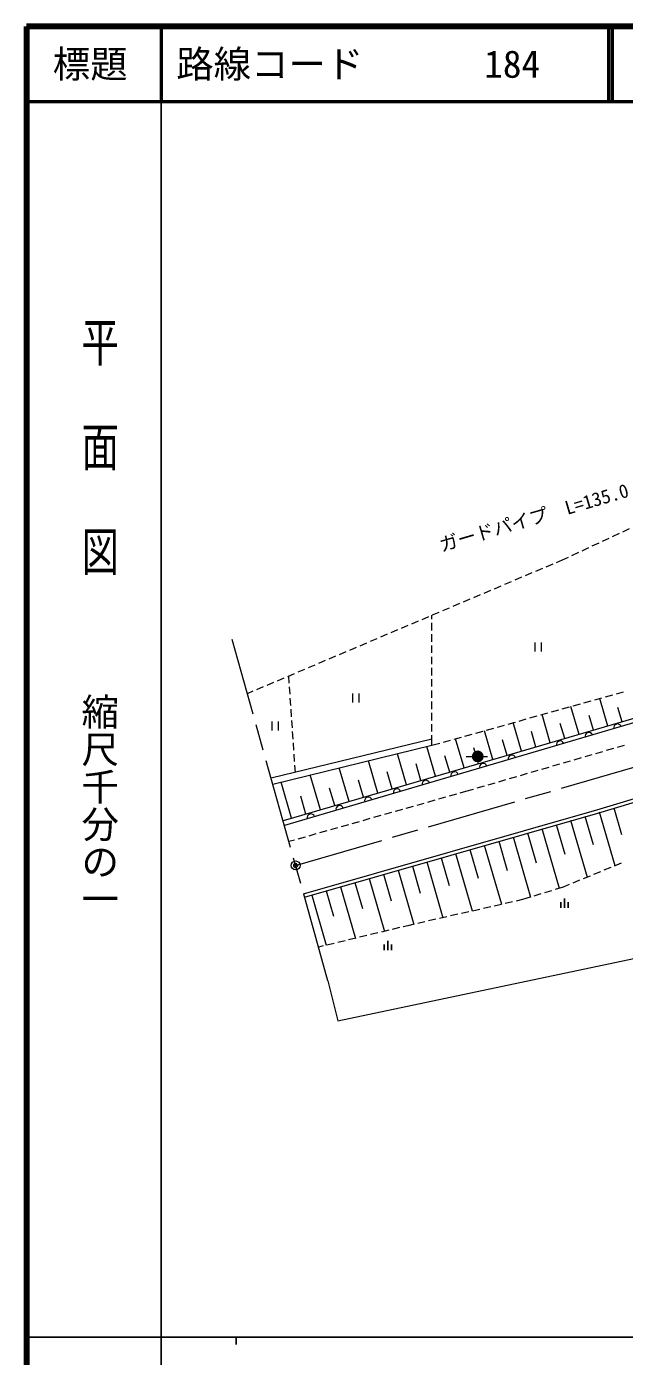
# Model space of a CAD drawing. Units: millimetres, scale not verified. Extents: x 40000 to 680000, y 20000 to 380000.
# Drawn here: x 40000 to 119878, y 202409 to 380000 of the extents above; entities that cross this region are included whole.
import ezdxf
from ezdxf.enums import TextEntityAlignment as Align

# ---------------------------------------------------------------- set-up
doc = ezdxf.new("R2010")
doc.units = ezdxf.units.MM
doc.header["$LTSCALE"] = 1000
doc.header["$PDMODE"] = 32
doc.header["$PDSIZE"] = 500
doc.linetypes.add('CHAIN', pattern=[18.5, 12, -1.5, 3.5, -1.5])
for name, color, linetype, lineweight in [('M-BGD', 7, 'Continuous', 13), ('M-BMK', 2, 'CHAIN', 13), ('M-BMK-SRVR', 3, 'Continuous', 13), ('M-STR-HTXT', 7, 'Continuous', 13), ('M-TTL', 2, 'Continuous', 140), ('M-TTL-BAND', 7, 'Continuous', 25), ('M-TTL-LINE', 7, 'Continuous', 50)]:
    doc.layers.add(name, color=color, linetype=linetype, lineweight=lineweight)
doc.layers.add('M-OTRS', color=6, linetype='Continuous')
doc.layers.add('M-TTL-TXT', color=7, linetype='Continuous')
doc.styles.add('@ＭＳ ゴシック', font='')
doc.styles.add('ＭＳ ゴシック', font='')
doc.styles.get('@ＭＳ ゴシック').set_extended_font_data('@MS Gothic')
doc.styles.get('ＭＳ ゴシック').set_extended_font_data('MS Gothic')

msp = doc.modelspace()

# ---------------------------------------------------------------- hatches: boundary and pattern name
at = {"layer": 'M-BGD'}
msp.add_hatch(color=256, dxfattribs=at).paths.add_polyline_path([(100956, 282472, 0.97359), (99601, 282639, 0.01338), (99596, 282603, 0.41421), (100211, 281858, 0.41421)])

# ---------------------------------------------------------------- linework, layer by layer
for p, q in [((119658, 312540), (120565, 312962)), ((115578, 310642), (116485, 311064)), ((116938, 311275), (117845, 311697)), ((118298, 311908), (119205, 312329)), ((111585, 308784), (112405, 309166)), ((112858, 309377), (113765, 309799)), ((114218, 310009), (115125, 310431)), ((108035, 307279), (108955, 307669)), ((109416, 307865), (110336, 308255)), ((110797, 308450), (111585, 308784)), ((103892, 305522), (104812, 305913)), ((105273, 306108), (106193, 306498)), ((106654, 306693), (107574, 307084)), ((99749, 303766), (100669, 304156)), ((101130, 304351), (102050, 304742)), ((102511, 304937), (103431, 305327)), ((95606, 302009), (96526, 302399)), ((96987, 302594), (97907, 302985)), ((98368, 303180), (99288, 303570)), ((91463, 300252), (92383, 300643)), ((92844, 300838), (93764, 301228)), ((94133, 300853), (94133, 301384)), ((94133, 299353), (94133, 300353)), ((94225, 301423), (95145, 301814)), ((87320, 298496), (88240, 298886)), ((88701, 299081), (89621, 299472)), ((90082, 299667), (91002, 300057)), ((94133, 297853), (94133, 298853)), ((83177, 296739), (84098, 297129)), ((84558, 297324), (85479, 297715)), ((85939, 297910), (86860, 298300)), ((94133, 296353), (94133, 297353)), ((107889, 297753), (107889, 296553)), ((108789, 296553), (108789, 297753)), ((79034, 294982), (79955, 295373)), ((80415, 295568), (81336, 295958)), ((81796, 296153), (82717, 296544)), ((94133, 294853), (94133, 295853)), ((73510, 292640), (74431, 293030)), ((74891, 293226), (75812, 293616)), ((75094, 292328), (75028, 293283)), ((76272, 293811), (77193, 294201)), ((77653, 294397), (78574, 294787)), ((94133, 293353), (94133, 294353)), ((69499, 290939), (70288, 291274)), ((70748, 291469), (71669, 291859)), ((72129, 292054), (73050, 292445)), ((75197, 290832), (75128, 291830)), ((94133, 291853), (94133, 292853)), ((94133, 290353), (94133, 291353)), ((75301, 289336), (75232, 290333)), ((83552, 290936), (83552, 289736)), ((84452, 289736), (84452, 290936)), ((94133, 288853), (94133, 289853)), ((113025, 289278), (113988, 289546)), ((114470, 289680), (115433, 289949)), ((115915, 290083), (116878, 290352)), ((117656, 286589), (116584, 290270)), ((117360, 290486), (118323, 290754)), ((118805, 290889), (119768, 291157)), ((75405, 287839), (75336, 288837)), ((94133, 287353), (94133, 288353)), ((107245, 287667), (108209, 287935)), ((108690, 288069), (109654, 288338)), ((109975, 284351), (108877, 288121)), ((110135, 288472), (111099, 288741)), ((111580, 288875), (112543, 289143)), ((113815, 285470), (112730, 289195)), ((115736, 286030), (115163, 287997)), ((119576, 287149), (119015, 289074)), ((72747, 287200), (72747, 286000)), ((73647, 286000), (73647, 287200)), ((75508, 286343), (75439, 287340)), ((94133, 285853), (94133, 286853)), ((102294, 282114), (101170, 285973)), ((101466, 286055), (102429, 286324)), ((102911, 286458), (103874, 286727)), ((104356, 286861), (105319, 287130)), ((106135, 283233), (105023, 287047)), ((105801, 287264), (106764, 287532)), ((111895, 284911), (111310, 286920)), ((75612, 284846), (75543, 285844)), ((75716, 283350), (75647, 284348)), ((94133, 284822), (94133, 285353)), ((94162, 284020), (95205, 284310)), ((95686, 284444), (96649, 284713)), ((97131, 284847), (98094, 285116)), ((98454, 280995), (97317, 284899)), ((98576, 285250), (99539, 285518)), ((100021, 285653), (100984, 285921)), ((104215, 282673), (103605, 284767)), ((108055, 283792), (107457, 285843)), ((75819, 281854), (75750, 282851)), ((90773, 278757), (89566, 282902)), ((94614, 279876), (93457, 283848)), ((96534, 280436), (95900, 282613)), ((99598, 282460), (98735, 282475)), ((100374, 281554), (99752, 283690)), ((100959, 282521), (101576, 282529)), ((115529, 282749), (114569, 282469)), ((116969, 283168), (116009, 282888)), ((118409, 283587), (117449, 283307)), ((119850, 284006), (118890, 283727)), ((75920, 280400), (75854, 281355)), ((83093, 276520), (81785, 281009)), ((86933, 277639), (85675, 281955)), ((92694, 279317), (92047, 281536)), ((108328, 280652), (107368, 280373)), ((109768, 281072), (108808, 280792)), ((111208, 281491), (110248, 281211)), ((112649, 281910), (111688, 281631)), ((114089, 282329), (113129, 282050)), ((75412, 274282), (74004, 279116)), ((79252, 275401), (77894, 280063)), ((85013, 277079), (84342, 279383)), ((88853, 278198), (88194, 280459)), ((102567, 278976), (101607, 278696)), ((104007, 279395), (103047, 279115)), ((105447, 279814), (104487, 279535)), ((106888, 280233), (105927, 279954)), ((77332, 274841), (76637, 277229)), ((81173, 275960), (80489, 278306)), ((95983, 277081), (95021, 276809)), ((97427, 277489), (96465, 277217)), ((98632, 277830), (97908, 277625)), ((99686, 278137), (98632, 277830)), ((101127, 278556), (100167, 278277)), ((90210, 275447), (89248, 275175)), ((91654, 275855), (90691, 275583)), ((93097, 276264), (92135, 275992)), ((94540, 276672), (93578, 276400)), ((118446, 275686), (119480, 272114)), ((84437, 273813), (83475, 273541)), ((85880, 274222), (84918, 273949)), ((87324, 274630), (86361, 274358)), ((88767, 275039), (87805, 274766)), ((112682, 274018), (114882, 266418)), ((114603, 274574), (115703, 270774)), ((116524, 275130), (118593, 267985)), ((77220, 271771), (76258, 271499)), ((78664, 272179), (77701, 271907)), ((80107, 272588), (79145, 272316)), ((81550, 272996), (80588, 272724)), ((82994, 273405), (82031, 273132)), ((104998, 271793), (107327, 263746)), ((106919, 272349), (108084, 268325)), ((108840, 272905), (111139, 264962)), ((110761, 273461), (111911, 269490)), ((75777, 271363), (75053, 271158)), ((99234, 270125), (100344, 266291)), ((101155, 270681), (103436, 262803)), ((103076, 271237), (104217, 267298)), ((93471, 268456), (95629, 261000)), ((95392, 269013), (96471, 265284)), ((97313, 269569), (99532, 261902)), ((119443, 268278), (118518, 267896)), ((87707, 266788), (88731, 263252)), ((89629, 267344), (91731, 260083)), ((91550, 267900), (92601, 264270)), ((115284, 266560), (114359, 266178)), ((116670, 267133), (115746, 266751)), ((118056, 267706), (117132, 267324)), ((81944, 265120), (83937, 258237)), ((83865, 265676), (84861, 262234)), ((85786, 266232), (87834, 259160)), ((111678, 265071), (110634, 264751)), ((112511, 265415), (111678, 265071)), ((113897, 265987), (112973, 265606)), ((78102, 264008), (80039, 257314)), ((80023, 264564), (80992, 261217)), ((104934, 263110), (103958, 262888)), ((106243, 263407), (105421, 263221)), ((107287, 263727), (106243, 263407)), ((108722, 264166), (107766, 263873)), ((110156, 264605), (109200, 264312)), ((96157, 261116), (95182, 260895)), ((97620, 261448), (96645, 261227)), ((99083, 261781), (98108, 261559)), ((100545, 262113), (99570, 261891)), ((102008, 262445), (101033, 262224)), ((103471, 262778), (102496, 262556)), ((88381, 259317), (87409, 259084)), ((89840, 259667), (88867, 259434)), ((90947, 259932), (90326, 259783)), ((91769, 260119), (90947, 259932)), ((93232, 260451), (92257, 260230)), ((94695, 260784), (93719, 260562)), ((81088, 257568), (80116, 257335)), ((82547, 257918), (81574, 257685)), ((84005, 258268), (83033, 258035)), ((85464, 258618), (84492, 258384)), ((86923, 258967), (85950, 258734)), ((79629, 257218), (79008, 257069))]:
    msp.add_line(p, q, dxfattribs=at)
at = {"layer": 'M-BGD', "lineweight": 25}
for p, q in [((111367, 263053), (111367, 262303)), ((111867, 262303), (111867, 263553)), ((112367, 263053), (112367, 262303)), ((88258, 256647), (88258, 257897)), ((87758, 257397), (87758, 256647)), ((88758, 257397), (88758, 256647))]:
    msp.add_line(p, q, dxfattribs=at)
at = {"layer": 'M-BGD'}
for points in [[(191919, 307230), (191562, 308002), (175049, 303250), (143747, 294256), (121887, 287811), (90668, 278694), (74269, 273949)], [(191919, 307230), (167415, 300488), (133348, 290627), (108399, 283261), (74447, 273317)], [(77013, 264177), (116201, 275421), (144358, 283856), (172835, 292275)], [(77141, 263730), (116333, 274974), (144491, 283410), (172967, 291828)], [(72894, 278847), (94162, 284020), (94133, 284822), (72679, 279613)]]:
    msp.add_lwpolyline(points, dxfattribs=at)
at = {"layer": 'M-BGD', "lineweight": 25}
msp.add_circle((100276, 282538), 683, dxfattribs=at)
at = {"layer": 'M-BGD'}
for centre, start, end in [((118956, 286378), 16.44861, 196.44861), ((111283, 284112), 16.44861, 196.44861), ((115119, 285245), 16.44861, 196.44861), ((104859, 282224), 16.32399, 196.32399), ((101020, 281100), 16.32399, 196.32399), ((93342, 278851), 16.32399, 196.32399), ((97181, 279976), 16.32399, 196.32399), ((85665, 276603), 16.32399, 196.32399), ((89504, 277727), 16.32399, 196.32399), ((81826, 275478), 16.32399, 196.32399), ((77987, 274354), 16.32399, 196.32399)]:
    msp.add_arc(centre, 500, start, end, dxfattribs=at)
at = {"layer": 'M-BMK'}
for p, q in [((80272, 252567), (67473, 298155)), ((75948, 267970), (171938, 295851))]:
    msp.add_line(p, q, dxfattribs=at)
at = {"layer": 'M-BMK-SRVR'}
msp.add_circle((75948, 267970), 600, dxfattribs=at)
at = {"layer": 'M-OTRS'}
msp.add_point((75948, 267970), dxfattribs=at)
at = {"layer": 'M-STR-HTXT'}
msp.add_lwpolyline([(80272, 252567), (81579, 247214), (180983, 268162), (177701, 277099)], dxfattribs=at)
at = {"layer": 'M-TTL'}
for p, q in [((40000, 380000), (40000, 20000)), ((680000, 380000), (40000, 380000))]:
    msp.add_line(p, q, dxfattribs=at)
at = {"layer": 'M-TTL-BAND'}
for p, q in [((58000, 370000), (58000, 20000)), ((40000, 205000), (579000, 205000)), ((68000, 205000), (68000, 204000))]:
    msp.add_line(p, q, dxfattribs=at)
at = {"layer": 'M-TTL-LINE'}
for p, q in [((58000, 380000), (58000, 370000)), ((117750, 380000), (117750, 370000)), ((118250, 380000), (118250, 370000)), ((40000, 370000), (680000, 370000))]:
    msp.add_line(p, q, dxfattribs=at)

# ---------------------------------------------------------------- texts
at = {"layer": 'M-STR-HTXT', "style": 'ＭＳ ゴシック'}
msp.add_text('ガードパイプ\u3000L=135.0', height=1833, rotation=16.396, dxfattribs=at).set_placement((108195, 313022), align=Align.BOTTOM_CENTER)
at = {"layer": 'M-TTL-BAND', "style": '@ＭＳ ゴシック', "width": 1.4}
msp.add_text('平  面  図', height=3666, rotation=270, dxfattribs=at).set_placement((49777, 306475), align=Align.MIDDLE_RIGHT)
at = {"layer": 'M-TTL-BAND', "style": '@ＭＳ ゴシック'}
msp.add_text('縮尺千分の一', height=3666, rotation=270, dxfattribs=at).set_placement((49777, 261030), align=Align.MIDDLE_RIGHT)
at = {"layer": 'M-TTL-TXT', "style": 'ＭＳ ゴシック'}
msp.add_text('標題', height=3666, dxfattribs=at).set_placement((48500, 375000), align=Align.MIDDLE_CENTER)
for s, p in [('路線コード', (60000, 375000)), ('184', (101142, 375000))]:
    msp.add_text(s, height=3666, dxfattribs=at).set_placement(p, align=Align.MIDDLE_LEFT)

doc.saveas('drawing.dxf')
